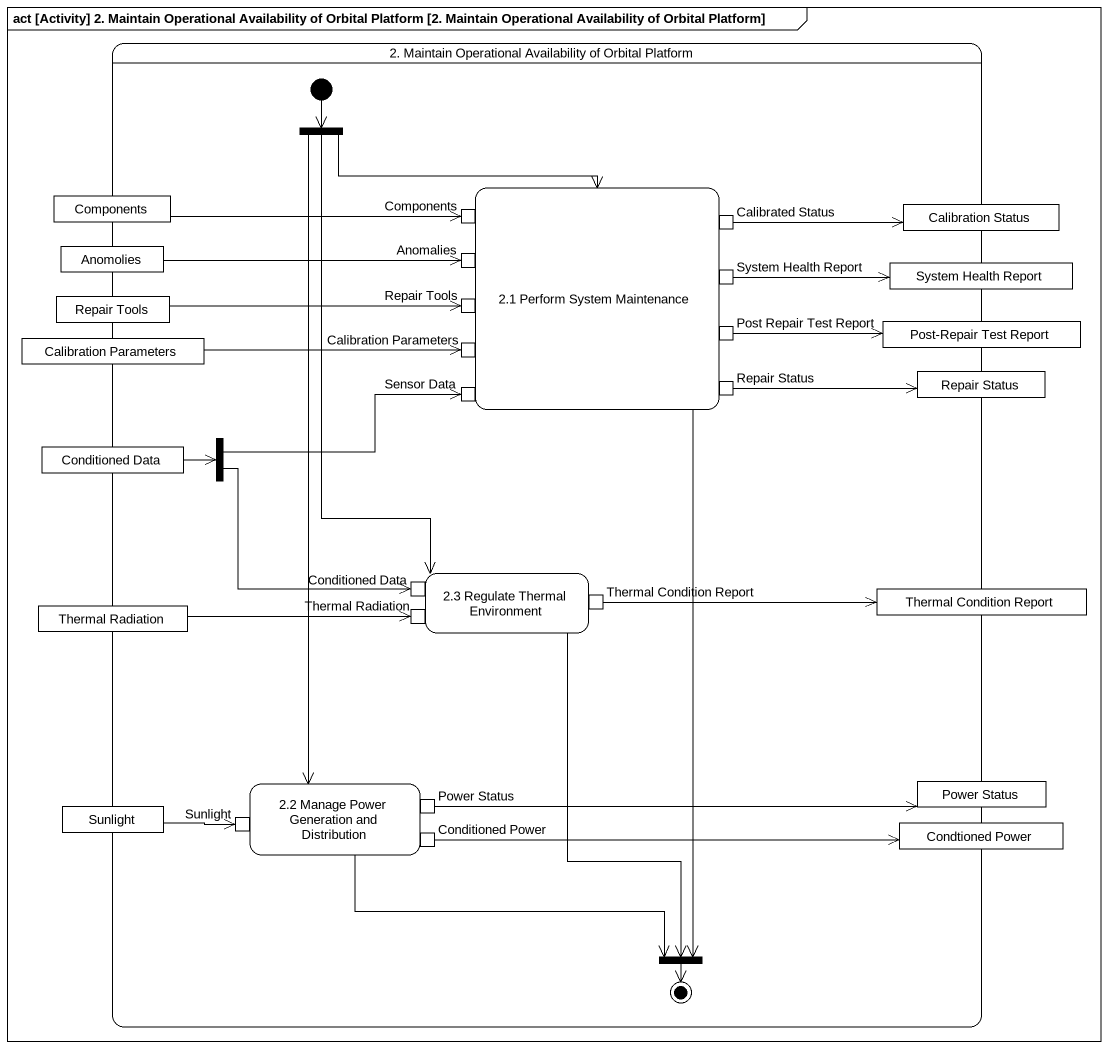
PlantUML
@startuml
mainframe act [Activity] 2. Maintain Operational Availability of Orbital Platform [2. Maintain Operational Availability of Orbital Platform]
hide empty description
state "2. Maintain Operational Availability of Orbital Platform" as s2_Maintain_Operational {
  state fork1 <<fork>>
  state Components <<object>>
  state "2.1 Perform System Maintenance" as s2_1_Perform_System {
    state "Components" as Components_2 <<inputPin>>
    state "Calibrated Status" as Calibrated_Status <<outputPin>>
    state Anomalies <<inputPin>>
    state "System Health Report" as System_Health_Report <<outputPin>>
    state "Repair Tools" as Repair_Tools_2 <<inputPin>>
    state "Post Repair Test Report" as Post_Repair_Test_Report <<outputPin>>
    state "Calibration Parameters" as Calibration_Parameters_2 <<inputPin>>
    state "Repair Status" as Repair_Status <<outputPin>>
    state "Sensor Data" as Sensor_Data <<inputPin>>
  }
  state "Calibration Status" as Calibration_Status <<object>>
  state Anomolies <<object>>
  state "System Health Report" as System_Health_Report_2 <<object>>
  state "Repair Tools" as Repair_Tools <<object>>
  state "Post-Repair Test Report" as Post_Repair_Test_Report_2 <<object>>
  state "Calibration Parameters" as Calibration_Parameters <<object>>
  state "Repair Status" as Repair_Status_2 <<object>>
  state fork2 <<fork>>
  state "Conditioned Data" as Conditioned_Data <<object>>
  state "2.3 Regulate Thermal Environment" as s2_3_Regulate_Thermal {
    state "Conditioned Data" as Conditioned_Data_2 <<inputPin>>
    state "Thermal Condition Report" as Thermal_Condition_Report <<outputPin>>
    state "Thermal Radiation" as Thermal_Radiation_2 <<inputPin>>
  }
  state "Thermal Condition Report" as Thermal_Condition_Report_2 <<object>>
  state "Thermal Radiation" as Thermal_Radiation <<object>>
  state Sunlight <<object>>
  state "2.2 Manage Power Generation and Distribution" as s2_2_Manage_Power_Generation {
    state "Power Status" as Power_Status <<outputPin>>
    state "Sunlight" as Sunlight_2 <<inputPin>>
    state "Conditioned Power" as Conditioned_Power <<outputPin>>
  }
  state "Power Status" as Power_Status_2 <<object>>
  state "Condtioned Power" as Condtioned_Power <<object>>
  state fork3 <<join>>
  [*] --> fork1
  fork3 --> [*]
}
fork1 --> s2_1_Perform_System
fork1 --> s2_3_Regulate_Thermal
fork1 --> s2_2_Manage_Power_Generation
Components -right-> Components_2
s2_1_Perform_System --> fork3
Calibrated_Status -right-> Calibration_Status
Anomolies -right-> Anomalies
System_Health_Report -right-> System_Health_Report_2
Repair_Tools -right-> Repair_Tools_2
Post_Repair_Test_Report -right-> Post_Repair_Test_Report_2
Calibration_Parameters -right-> Calibration_Parameters_2
Repair_Status -right-> Repair_Status_2
fork2 -right-> Sensor_Data
fork2 --> Conditioned_Data_2
Conditioned_Data -right-> fork2
s2_3_Regulate_Thermal --> fork3
Thermal_Condition_Report -right-> Thermal_Condition_Report_2
Thermal_Radiation -right-> Thermal_Radiation_2
Sunlight -right-> Sunlight_2
s2_2_Manage_Power_Generation -right-> fork3
Power_Status -right-> Power_Status_2
Conditioned_Power -right-> Condtioned_Power
@enduml
